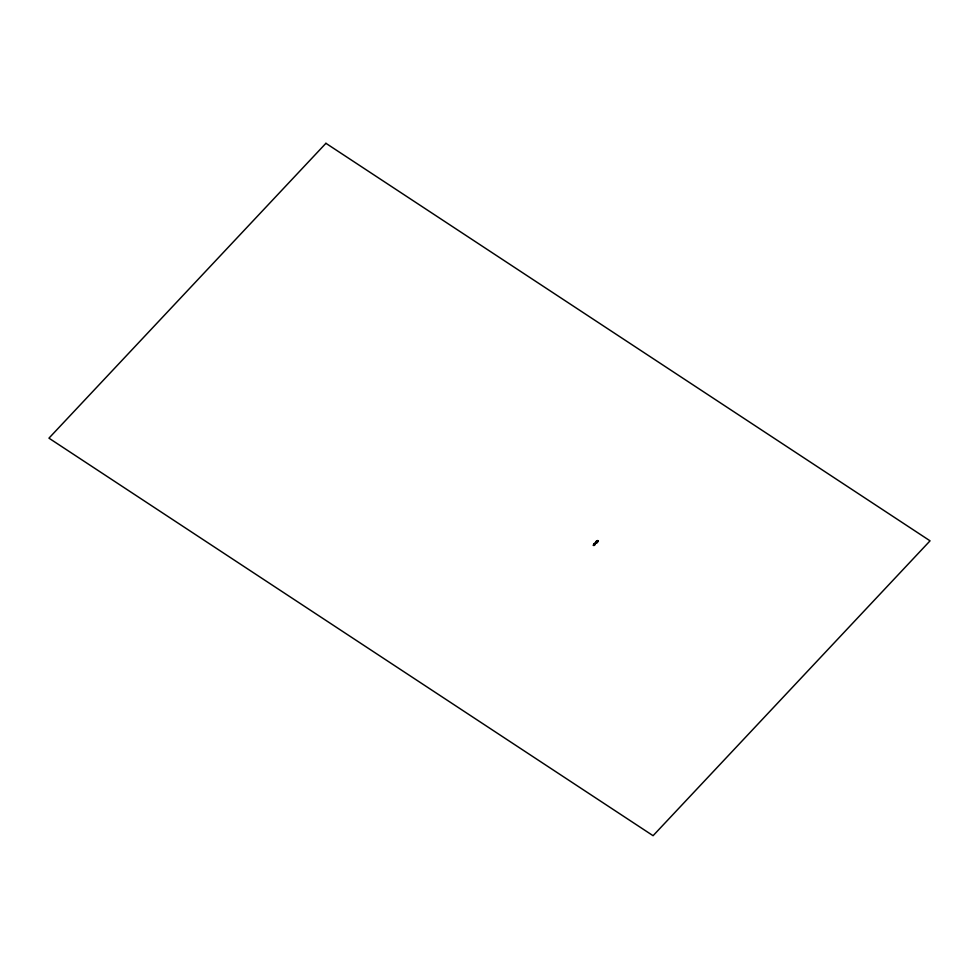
<?xml version="1.0" encoding="UTF-8"?>
<svg xmlns="http://www.w3.org/2000/svg" width="979" height="979" viewBox="0 0 979 979"><rect width="100%" height="100%" fill="white"/><g stroke="black" fill="none" stroke-linecap="round" stroke-linejoin="round"><path stroke-width="1.47" d="M594.645 543.773L595.293 544.116L593.947 545.56L593.739 544.593A5.446 1.689 -56.7 0 0 593.996 544.214L594.645 544.52A5.446 1.689 -56.7 0 1 594.339 544.985L593.274 545.254L594.767 542.868M593.433 545.23L594.73 543.834L594.865 544.557M593.702 544.728L594.094 544.153M595.795 541.742L595.77 542.488L597.582 540.543M596.762 542.293L597.178 542.023A9.215 2.851 -56.7 0 0 597.912 541.473C599.466 539.906 595.513 540.592 595.685 542.427L596.578 543.015L596.652 542.305M597.557 541.754L596.603 541.216A9.215 2.851 -56.7 0 0 597.031 540.885L598.377 541.093L596.578 543.015M598.034 541.375L597.178 540.751M593.861 545.474L595.293 544.091M595.758 542.329L596.639 542.917M325.921 143.301L48.95 438.164L653.079 835.699L930.05 540.836L325.921 143.301"/></g></svg>
